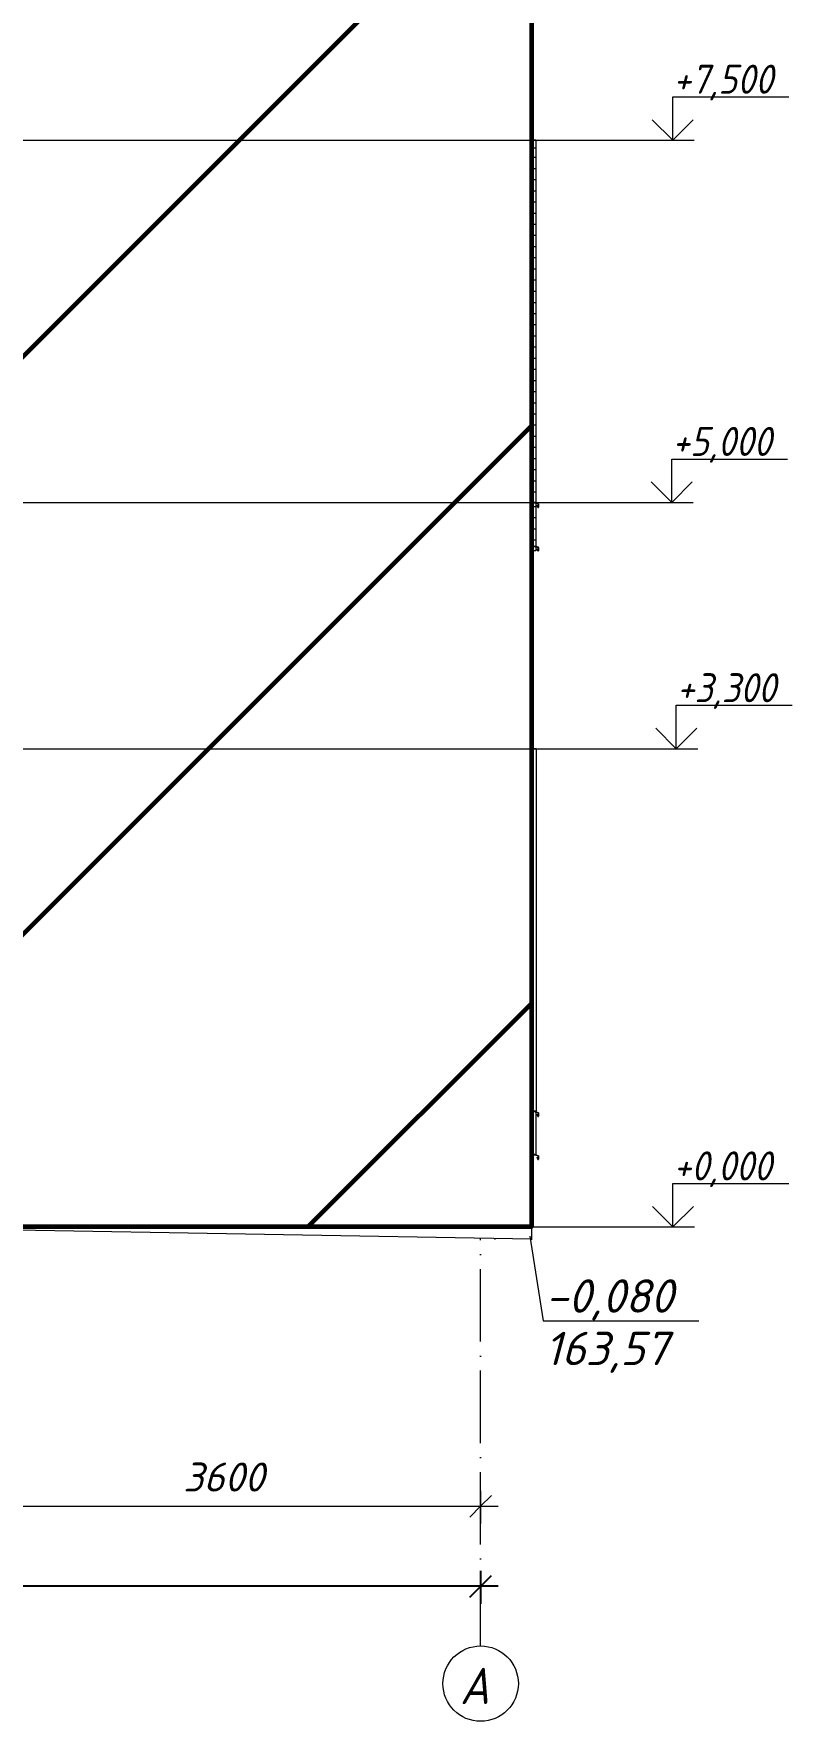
# Model space of a CAD drawing. Header units: millimetres. Extents: x 3914 to 443608, y -156176 to 78197.
# Drawn here: x 414465 to 419698, y -5714 to 5932 of the extents above; entities that cross this region are included whole.
import ezdxf

# ---------------------------------------------------------------- set-up
doc = ezdxf.new("R2010")
doc.units = ezdxf.units.MM
doc.linetypes.add('50_200_ШТРИХ_1Т_ш5_п1_п1_', pattern=[700, 500, -100, 0, -100])
for name, color, linetype, lineweight in [('0) клиннинг', 90, 'Continuous', 60), ('A-ANNO-DIMS', 7, 'Continuous', 9), ('A-ANNO-NOTE', 7, 'Continuous', 9), ('A-GLAZ-1', 7, 'Continuous', 5), ('A-WALL', 7, 'Continuous', 5), ('G-ANNO-DIMS', 7, 'Continuous', 9), ('G-ANNO-DIMS-1', 7, 'Continuous', 20), ('I-WALL', 7, 'Continuous', 5), ('Оси', 7, 'Continuous', 9), ('Оси-1', 7, '50_200_ШТРИХ_1Т_ш5_п1_п1_', 9)]:
    doc.layers.add(name, color=color, linetype=linetype, lineweight=lineweight)
doc.styles.add('ISOCPEUR_I', font='isocpeui.ttf', dxfattribs={"height": 250})
doc.styles.add('ISOCPEUR_I_1', font='isocpeui.ttf', dxfattribs={"height": 230})
doc.styles.add('ISOCPEUR_I_2', font='isocpeui.ttf', dxfattribs={"width": 0.9, "height": 250})
doc.dimstyles.new('ISO-2_0_0_9К_Средний_с_подложкой_1', dxfattribs={"dimscale": 304.8, "dimtxt": 199.196235, "dimasz": 0.492126, "dimexe": 0.393701, "dimexo": 0, "dimgap": 0.131234, "dimtad": 1, "dimdec": 0, "dimzin": 0, "dimdsep": 46, "dimtxsty": 'ISOCPEUR_I_1', "dimblk1": 'OBLIQUE', "dimblk2": 'OBLIQUE', "dimsah": 1, "dimcen": 0.09, "dimdle": 0.393701, "dimazin": 0, "dimtfac": 1, "dimtdec": 4, "dimtix": 1, "dimtmove": 2, "dimatfit": 3, "dimfxl": 1, "dimtvp": 1, "dimtfill": 1, "dimtolj": 1, "dimtzin": 0, "dimarcsym": 2})

# ---------------------------------------------------------------- blocks, each defined once
blk = doc.blocks.new('Ось сетки - Круг_Ø6_00__ISO-2_5_0_9K_ кружки поменьше-23056867-АР2_Фасад ___-А')
at = {"layer": 'Оси'}
blk.add_circle((0, -3152), 260, dxfattribs=at)
blk = doc.blocks.new('_Oblique')
at = {"color": 0, "linetype": 'ByBlock', "lineweight": -2}
blk.add_line((-0.5, -0.5), (0.5, 0.5), dxfattribs=at)
blk = doc.blocks.new('*D981')
at = {"layer": 'A-ANNO-DIMS', "color": 0, "lineweight": -2, "transparency": 16777216}
for p, q in [((390548, -4677), (390548, -4903)), ((417548, -4677), (417548, -4903)), ((390428, -4783), (403436, -4783)), ((417668, -4783), (404338, -4783))]:
    blk.add_line(p, q, dxfattribs=at)
at = {"layer": 'Defpoints', "color": 0, "transparency": 16777216}
for p in [(390548, -4677), (417548, -4677), (417548, -4783)]:
    blk.add_point(p, dxfattribs=at)
at = {"layer": 'A-ANNO-DIMS', "color": 0, "lineweight": -2, "transparency": 16777216, "xscale": 150, "yscale": 150, "zscale": 150, "rotation": 180}
blk.add_blockref('_Oblique', (390548, -4783), dxfattribs=at)
at = {"layer": 'A-ANNO-DIMS', "color": 0, "lineweight": -2, "transparency": 16777216, "xscale": 150, "yscale": 150, "zscale": 150}
blk.add_blockref('_Oblique', (417548, -4783), dxfattribs=at)
at = {"layer": 'A-ANNO-DIMS', "color": 0, "transparency": 16777216, "insert": (403508, -4461), "char_height": 230, "width": 758.48, "attachment_point": 1, "line_spacing_factor": 1.149209, "style": 'ISOCPEUR_I_1', "bg_fill": 3, "box_fill_scale": 1.1, "bg_fill_color": 256, "bg_fill_true_color": 13158600, "bg_fill_transparency": 0}
blk.add_mtext('\\A1;27000', dxfattribs=at)

msp = doc.modelspace()

# ---------------------------------------------------------------- hatches: boundary and pattern name
at = {"layer": '0) клиннинг'}
h = msp.add_hatch(dxfattribs=at)
h.set_pattern_fill('ANSI31', color=256, scale=888)
h.paths.add_polyline_path([(417898, 11627.2), (402098, 11627.2), (402098, 8226.9), (402725, 8226.9), (402725, 5197.2), (402098, 5197.2), (402098, -2302.8), (417898, -2302.8)])

# ---------------------------------------------------------------- linework, layer by layer
msp.add_lwpolyline([(402098, 11627.2), (417898, 11627.2), (417898, -2302.8), (402098, -2302.8)], close=True, dxfattribs=at)
at = {"layer": 'A-ANNO-DIMS'}
for p, q in [((417548, -4124.3), (417548, -4350.3)), ((417548, -4230.3), (417548, -4124.3)), ((413948, -4230.3), (417668, -4230.3))]:
    msp.add_line(p, q, dxfattribs=at)
at = {"layer": 'A-ANNO-DIMS', "lineweight": 20}
for q in [(417623, -4155.3), (417473, -4305.3)]:
    msp.add_line((417548, -4230.3), q, dxfattribs=at)
at = {"layer": 'A-ANNO-NOTE'}
for p, q in [((417886.4, -2365.4), (417978.5, -2950)), ((419053.3, -2953.1), (417978.5, -2953.1))]:
    msp.add_line(p, q, dxfattribs=at)
at = {"layer": 'A-GLAZ-1'}
for p, q in [((417948, 2688.2), (417898, 2699.7)), ((417898, 2698.7), (417947, 2687.4)), ((417947, 2687.4), (417947, 2664.2)), ((417948, 2663.2), (417948, 2688.2)), ((417937.8, 2677.6), (417936.8, 2677.3)), ((417936.8, 2677.3), (417942, 2663.2)), ((417942.7, 2664.2), (417937.8, 2677.6)), ((417942, 2663.2), (417948, 2663.2)), ((417947, 2664.2), (417942.7, 2664.2)), ((417948, 2388.2), (417898, 2399.7)), ((417898, 2398.7), (417947, 2387.4)), ((417937.8, 2377.6), (417936.8, 2377.3)), ((417936.8, 2377.3), (417942, 2363.2)), ((417942.7, 2364.2), (417937.8, 2377.6)), ((417942, 2363.2), (417948, 2363.2)), ((417947, 2364.2), (417942.7, 2364.2)), ((417947, 2387.4), (417947, 2364.2)), ((417948, 2363.2), (417948, 2388.2)), ((417948, -1514.8), (417898, -1500.3)), ((417898, -1501.3), (417947, -1515.6)), ((417937.8, -1525.4), (417936.8, -1525.7)), ((417936.8, -1525.7), (417942, -1539.8)), ((417942.7, -1538.8), (417937.8, -1525.4)), ((417942, -1539.8), (417948, -1539.8)), ((417947, -1538.8), (417942.7, -1538.8)), ((417947, -1515.6), (417947, -1538.8)), ((417948, -1539.8), (417948, -1514.8)), ((417948, -1811.8), (417898, -1800.3)), ((417898, -1801.3), (417947, -1812.6)), ((417937.8, -1822.4), (417936.8, -1822.7)), ((417936.8, -1822.7), (417942, -1836.8)), ((417942.7, -1835.8), (417937.8, -1822.4)), ((417942, -1836.8), (417948, -1836.8)), ((417947, -1835.8), (417942.7, -1835.8)), ((417947, -1812.6), (417947, -1835.8)), ((417948, -1836.8), (417948, -1811.8))]:
    msp.add_line(p, q, dxfattribs=at)
at = {"layer": 'A-WALL'}
for p, q in [((417898, 11473.2), (417898, -2392.3)), ((413773, -2312.8), (417898, -2385)), ((417648, -2388.6), (417648, -2380.6))]:
    msp.add_line(p, q, dxfattribs=at)
at = {"layer": 'G-ANNO-DIMS'}
for p, q in [((418873.4, 5497.2), (419673.4, 5497.2)), ((418873.4, 5197.2), (418873.4, 5497.2)), ((411006.2, 5197.2), (418873.4, 5197.2)), ((418721.8, 5197.2), (419021.8, 5197.2)), ((418865.8, 2997.2), (419665.8, 2997.2)), ((418865.8, 2697.2), (418865.8, 2997.2)), ((412051.3, 2697.2), (418865.8, 2697.2)), ((418714.2, 2697.2), (419014.2, 2697.2)), ((418897.6, 1297.2), (419697.6, 1297.2)), ((418897.6, 997.2), (418897.6, 1297.2)), ((413210.7, 997.2), (418897.6, 997.2)), ((418746, 997.2), (419045.9, 997.2)), ((418874.8, -2002.8), (419674.8, -2002.8)), ((418874.8, -2302.8), (418874.8, -2002.8)), ((412976.9, -2302.8), (418874.8, -2302.8)), ((418723.2, -2302.8), (419023.1, -2302.8))]:
    msp.add_line(p, q, dxfattribs=at)
at = {"layer": 'G-ANNO-DIMS-1'}
for p, q in [((418873.4, 5197.2), (418732, 5338.6)), ((418873.4, 5197.2), (419014.8, 5338.6)), ((418865.8, 2697.2), (418724.4, 2838.6)), ((418865.8, 2697.2), (419007.3, 2838.6)), ((418897.6, 997.2), (418756.2, 1138.6)), ((418897.6, 997.2), (419039, 1138.6)), ((418874.8, -2302.8), (418733.3, -2161.4)), ((418874.8, -2302.8), (419016.2, -2161.4))]:
    msp.add_line(p, q, dxfattribs=at)
at = {"layer": 'I-WALL'}
for p, q in [((417928, 5197.2), (417898, 5197.2)), ((417928, 5142.2), (417898, 5142.2)), ((417928, 5197.2), (417928, 5142.2)), ((417928, 5142.2), (417928, 5077.7)), ((417928, 5077.7), (417898, 5077.7)), ((417928, 5077.7), (417928, 5000.7)), ((417928, 5000.7), (417898, 5000.7)), ((417928, 4923.7), (417898, 4923.7)), ((417928, 5000.7), (417928, 4923.7)), ((417928, 4923.7), (417928, 4846.7)), ((417928, 4846.7), (417898, 4846.7)), ((417928, 4846.7), (417928, 4769.7)), ((417928, 4769.7), (417898, 4769.7)), ((417928, 4692.7), (417898, 4692.7)), ((417928, 4769.7), (417928, 4692.7)), ((417928, 4692.7), (417928, 4615.7)), ((417928, 4615.7), (417898, 4615.7)), ((417928, 4615.7), (417928, 4538.7)), ((417928, 4538.7), (417898, 4538.7)), ((417928, 4461.7), (417898, 4461.7)), ((417928, 4538.7), (417928, 4461.7)), ((417928, 4461.7), (417928, 4384.7)), ((417928, 4384.7), (417898, 4384.7)), ((417928, 4384.7), (417928, 4307.7)), ((417928, 4307.7), (417898, 4307.7)), ((417928, 4230.7), (417898, 4230.7)), ((417928, 4307.7), (417928, 4230.7)), ((417928, 4230.7), (417928, 4153.1)), ((417928, 4153.1), (417898, 4153.1)), ((417928, 4153.1), (417928, 4076.1)), ((417928, 4076.1), (417898, 4076.1)), ((417928, 3999.7), (417898, 3999.7)), ((417928, 4076.1), (417928, 3999.7)), ((417928, 3999.7), (417928, 3922.7)), ((417928, 3922.7), (417898, 3922.7)), ((417928, 3845.7), (417898, 3845.7)), ((417928, 3922.7), (417928, 3845.7)), ((417928, 3845.7), (417928, 3768.7)), ((417928, 3768.7), (417898, 3768.7)), ((417928, 3768.7), (417928, 3691.7)), ((417928, 3691.7), (417898, 3691.7)), ((417928, 3614.7), (417898, 3614.7)), ((417928, 3691.7), (417928, 3614.7)), ((417928, 3614.7), (417928, 3537.5)), ((417928, 3537.5), (417898, 3537.5)), ((417928, 3537.5), (417928, 3460.5)), ((417928, 3460.5), (417898, 3460.5)), ((417928, 3383.7), (417898, 3383.7)), ((417928, 3460.5), (417928, 3383.7)), ((417928, 3383.7), (417928, 3306.7)), ((417928, 3306.7), (417898, 3306.7)), ((417928, 3306.7), (417928, 3230.2)), ((417928, 3230.2), (417898, 3230.2)), ((417928, 3153.2), (417898, 3153.2)), ((417928, 3230.2), (417928, 3153.2)), ((417928, 3153.2), (417928, 3075.7)), ((417928, 3075.7), (417898, 3075.7)), ((417928, 3075.7), (417928, 2998.7)), ((417928, 2998.7), (417898, 2998.7)), ((417928, 2921.8), (417898, 2921.8)), ((417928, 2998.7), (417928, 2921.8)), ((417928, 2921.8), (417928, 2844.8)), ((417928, 2844.8), (417898, 2844.8)), ((417928, 2844.8), (417928, 2769.1)), ((417928, 2769.1), (417898, 2769.1)), ((417905.1, 2697.1), (417898, 2697.1)), ((417909.1, 2696.1), (417898, 2696.1)), ((417928, 2697.1), (417909.5, 2697.1)), ((417928, 2696.1), (417913.5, 2696.1)), ((417928, 2769.1), (417928, 2697.1)), ((417928, 2696.1), (417928, 2692.8)), ((417928, 2691.9), (417928, 2667.2)), ((417928, 2667.2), (417898, 2667.2)), ((417928, 2590.3), (417898, 2590.3)), ((417928, 2667.2), (417928, 2590.3)), ((417928, 2590.3), (417928, 2513.3)), ((417928, 2513.3), (417898, 2513.3)), ((417928, 2513.3), (417928, 2437.6)), ((417928, 2437.6), (417898, 2437.6)), ((417928, 2363.2), (417898, 2363.2)), ((417928, 2437.6), (417928, 2392.8)), ((417928, 2391.9), (417928, 2363.2)), ((417900, -1500.8), (417900, 997.2)), ((417930, 997.2), (417900, 997.2)), ((417930, 997.2), (417930, -1503.9)), ((417900, 697.2), (417898, 697.2)), ((417900, -1503.9), (417900, -1501.7)), ((417906.8, -1503.9), (417900, -1503.9)), ((417930, -1503.9), (417910.3, -1503.9)), ((417928, -1503.9), (417928, -1509)), ((417928, -1510), (417928, -1802.8)), ((417904.5, -1802.8), (417898, -1802.8)), ((417928, -1802.8), (417909, -1802.8))]:
    msp.add_line(p, q, dxfattribs=at)
at = {"layer": 'Оси-1'}
msp.add_line((417548, -5194.5), (417548, -2382.9), dxfattribs=at)

# ---------------------------------------------------------------- block references
at = {"layer": 'Оси'}
msp.add_blockref('Ось сетки - Круг_Ø6_00__ISO-2_5_0_9K_ кружки поменьше-23056867-АР2_Фасад ___-А', (417548, -2302.8), dxfattribs=at)

# ---------------------------------------------------------------- texts
at = {"layer": 'A-ANNO-NOTE', "style": 'ISOCPEUR_I_2'}
for s, p in [('-0,080', (417994.5, -2894.4)), ('163,57', (417990.5, -3256.5))]:
    msp.add_text(s, height=230, dxfattribs=at).set_placement(p)
at = {"layer": 'G-ANNO-DIMS', "style": 'ISOCPEUR_I_1', "width": 0.9}
for s, p in [('+7,500', (418877, 5518.5)), ('+5,000', (418869.4, 3018.5)), ('+3,300', (418901.1, 1318.5)), ('+0,000', (418878.3, -1981.5))]:
    msp.add_text(s, height=200, dxfattribs=at).set_placement(p)
at = {"layer": 'Оси', "insert": (417405.6, -5345.7), "char_height": 250, "width": 252.532, "attachment_point": 1, "style": 'ISOCPEUR_I'}
msp.add_mtext('\\fISOCPEUR|b0|i1|c204|p34|;\\W.9;А', dxfattribs=at)

# ---------------------------------------------------------------- next in the draw order: texts
at = {"layer": 'A-ANNO-DIMS', "insert": (415495.1, -3929), "char_height": 200, "width": 606.782, "attachment_point": 1, "line_spacing_factor": 1.149209, "style": 'ISOCPEUR_I_1', "bg_fill": 3, "box_fill_scale": 1.25, "bg_fill_color": 256, "bg_fill_true_color": 13158600, "bg_fill_transparency": 0}
msp.add_mtext('3600', dxfattribs=at)

# ---------------------------------------------------------------- next in the draw order: dimensions: what is measured, and where the dimension line sits
at = {"layer": 'A-ANNO-DIMS'}
dim = msp.add_linear_dim(base=(417548, -4782.7), p1=(390548, -4676.7), p2=(417548, -4676.7), dimstyle='ISO-2_0_0_9К_Средний_с_подложкой_1', override={"dimpost": '<>', "dimfxl": 26999.999823}, dxfattribs=at)
dim.commit()
dim.dimension.update_dxf_attribs({"geometry": '*D981', "text_midpoint": (403886.9, -4614.8), "dimtype": 160})

doc.saveas('drawing.dxf')
